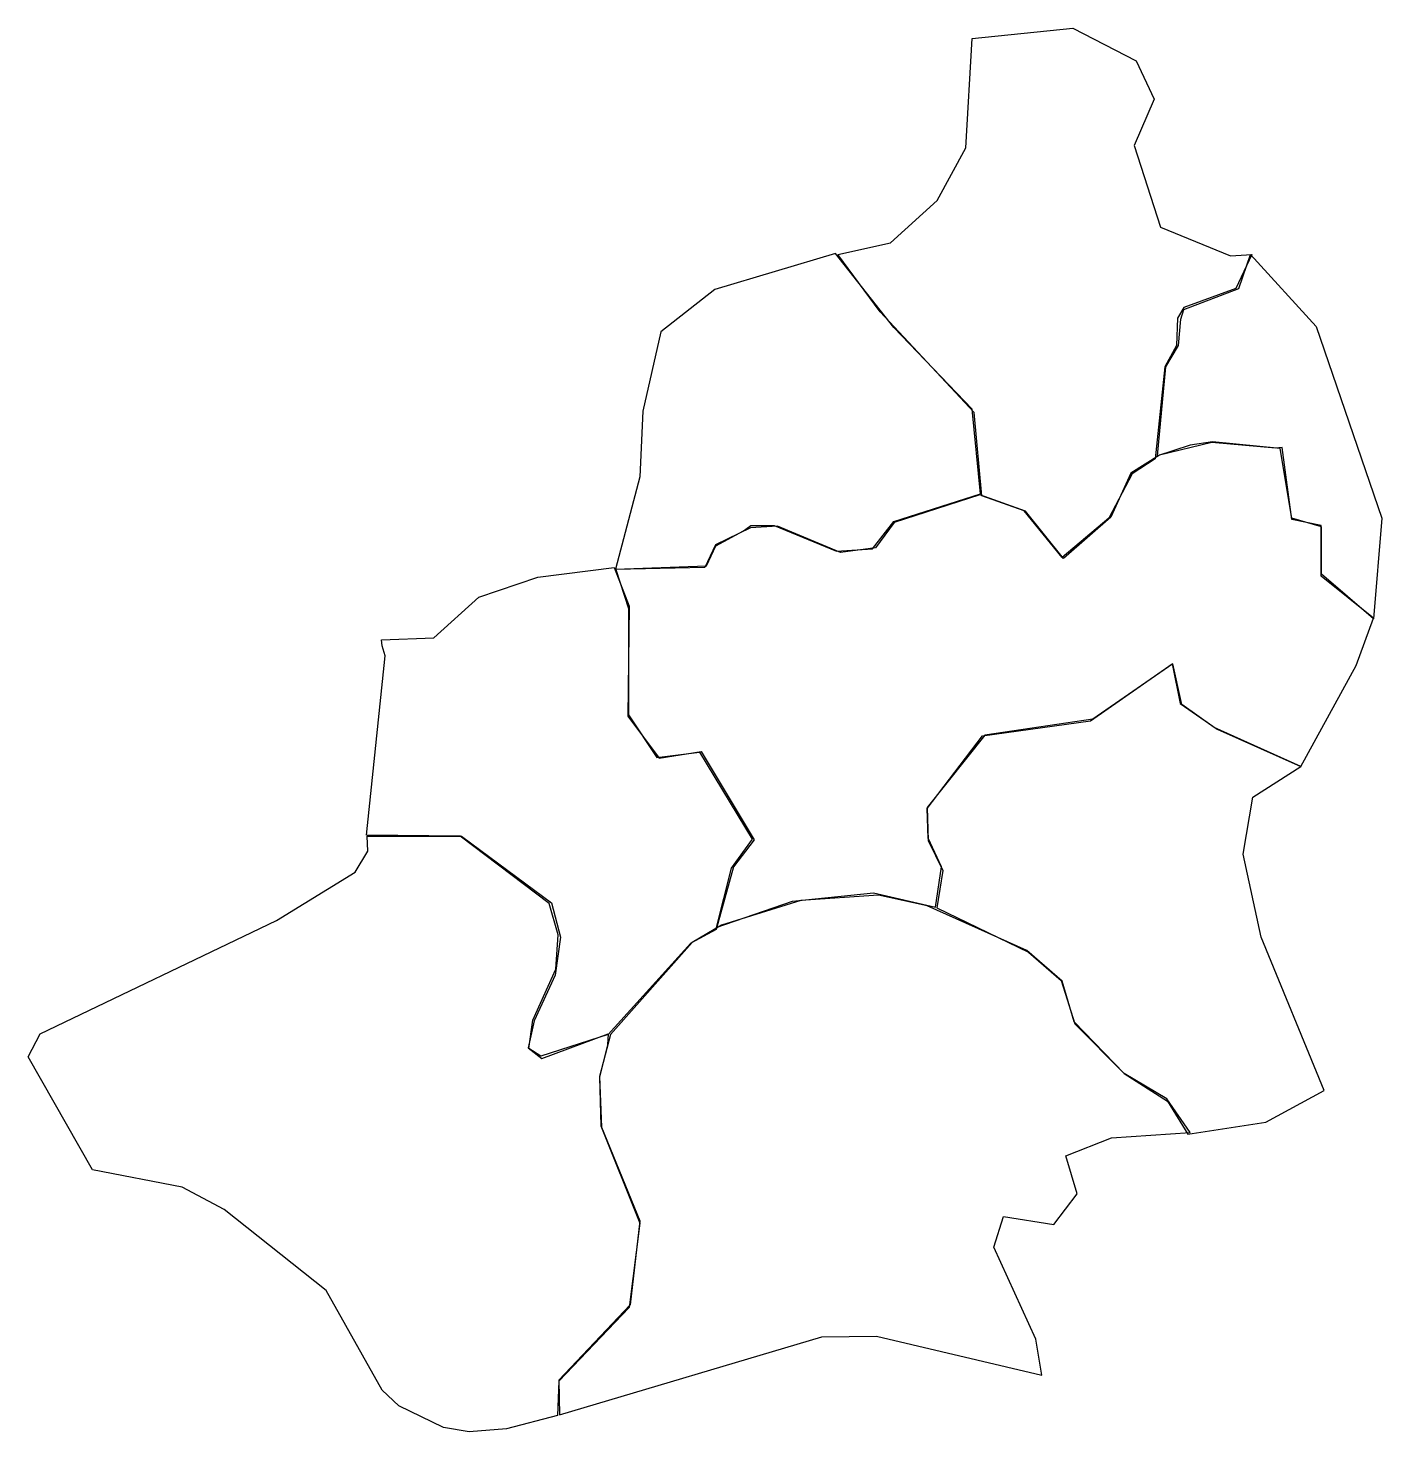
# Model space of a CAD drawing. Extents: x -327 to 190, y 204 to 740.
import ezdxf

# ---------------------------------------------------------------- set-up
doc = ezdxf.new("R2010")
doc.units = 0
doc.layers.add('Layer_1', color=7, linetype='CONTINUOUS')

msp = doc.modelspace()

# ---------------------------------------------------------------- linework, layer by layer
at = {"layer": 'Layer_1', "color": 7}
for points in [[(33.133003, 735.795116), (71.5188, 739.835724), (95.762464, 727.309836), (102.631496, 712.763636), (94.954336, 694.984948), (105.055864, 663.872252), (131.723888, 652.962604), (139.805112, 653.366668), (133.7442, 640.436716), (113.945208, 633.163612), (111.52084, 629.123004), (111.116784, 618.61742), (106.672112, 610.536196), (103.03556, 575.382892), (94.146216, 569.726036), (85.256872, 552.755476), (67.47819, 537.805212), (52.931994, 555.5839), (36.769553, 561.240756), (33.941126, 593.161572), (-2.020305, 631.547372), (-18.182746, 653.366668), (2.020305, 657.81134), (19.79899, 673.97378), (30.708638, 694.176828), (33.133003, 735.795116)], [(-18.990868, 653.770724), (-65.053824, 640.032652), (-85.660936, 623.870212), (-92.529976, 593.565636), (-93.74216, 568.513852), (-103.03556, 533.360548), (-68.286312, 534.572724), (-64.649763, 542.249884), (-54.144177, 547.90674), (-51.31575, 549.927044), (-42.426407, 549.927044), (-18.586807, 540.22958), (-4.848732, 541.0377), (3.232488, 551.543292), (36.365492, 562.048876), (33.133003, 594.373756), (3.232488, 625.48646), (-18.990868, 653.770724)], [(139.401048, 653.366668), (164.452832, 625.890516), (189.504616, 552.755476), (186.272128, 514.369676), (166.473136, 531.340236), (166.473136, 549.522988), (155.159432, 552.755476), (150.71476, 579.4235), (124.854856, 581.847868), (116.369576, 580.635684), (103.84368, 576.595076), (107.076168, 610.536196), (111.924904, 618.61742), (112.733024, 628.718948), (113.945208, 632.355492), (134.956384, 640.436716), (139.401048, 653.366668)], [(148.857144, 579.428572), (124.571432, 581.714284), (104.571432, 576.85714), (93.714288, 570.000004), (86, 553.14286), (68, 537.428572), (53.428571, 555.428572), (36, 561.714284), (3.428571, 551.14286), (-3.714286, 541.428572), (-17.142857, 539.714284), (-41.142858, 549.714284), (-51.428571, 549.14286), (-64.857143, 542.571428), (-68.857143, 534.000004), (-102.857144, 533.14286), (-98, 518.285716), (-98, 477.714284), (-87.142856, 461.428572), (-70.857143, 463.428572), (-50.857143, 430.285716), (-58.857143, 419.14286), (-64.571429, 396.571428), (-35.428571, 406.571428), (-4.571429, 409.714284), (19.142857, 404.285716), (21.428571, 419.714284), (16.285714, 430.571428), (16, 442.000004), (37.142858, 469.714284), (78.285714, 475.428572), (109.428568, 497.14286), (112.571432, 482.000004), (126.571432, 472.285716), (158.571432, 458.000004), (179.714288, 496.571428), (186.285712, 514.571428), (166.285712, 530.571428), (166.285712, 550.000004), (155.142856, 552.285716), (151.428568, 579.714284), (148.857144, 579.428572)], [(-103.428568, 534.000004), (-97.714288, 519.14286), (-98.285712, 477.14286), (-86.285712, 461.14286), (-70.285714, 463.714284), (-50, 430.000004), (-58, 419.714284), (-64.571429, 395.714284), (-74.285714, 390.571428), (-105.714288, 355.714284), (-131.428568, 347.428572), (-136, 350.285716), (-134.571432, 361.14286), (-125.714288, 380.571428), (-124.857144, 393.714284), (-128.285712, 405.714284), (-162.285712, 431.428572), (-198, 431.714284), (-190.857144, 500.285716), (-192, 504.000004), (-192.285712, 506.285716), (-172.285712, 507.14286), (-155.142856, 522.571428), (-132.571432, 530.285716), (-103.428568, 534.000004)], [(115.428568, 317.714284), (145.142856, 322.285716), (167.428568, 334.285716), (143.428568, 392.85714), (136.571432, 424.571428), (140.285712, 446.285716), (158.571432, 458.000004), (125.428568, 472.85714), (113.142856, 481.714284), (109.714288, 497.14286), (79.142858, 476.000004), (38, 470.000004), (16, 442.285716), (16.285714, 429.714284), (22, 418.285716), (19.714286, 404.000004), (54.571429, 387.14286), (67.142858, 376.285716), (72.285714, 359.714284), (91.142856, 340.85714), (107.714288, 330.285716), (115.428568, 317.714284)], [(-197.714288, 431.428572), (-161.714288, 431.428572), (-127.428568, 406.000004), (-124, 392.85714), (-126, 378.285716), (-134, 360.85714), (-136.285712, 350.571428), (-131.142856, 346.571428), (-105.714288, 356.000004), (-106, 351.714284), (-109.142856, 339.428572), (-108.571432, 320.85714), (-93.714288, 283.714284), (-97.714288, 251.428572), (-124.571432, 223.428572), (-125.142856, 210.285716), (-144.571432, 205.14286), (-158.857144, 204.000004), (-168.571432, 205.714284), (-185.714288, 214.000004), (-192, 220.000004), (-213.428568, 258.000004), (-252.285712, 288.85714), (-268.285712, 297.428572), (-302.571432, 304.000004), (-327.142856, 347.14286), (-322.571432, 356.000004), (-232.285712, 399.14286), (-202.285712, 417.714284), (-197.428568, 425.714284), (-197.714288, 431.428572)], [(-124.285712, 210.571428), (-24.285714, 240.285716), (-3.428571, 240.571428), (59.714286, 225.714284), (57.428571, 239.428572), (41.428571, 274.571428), (45.142858, 286.285716), (64.285714, 283.14286), (73.142858, 294.85714), (68.857143, 309.428572), (86.285712, 316.285716), (116.285712, 318.285716), (107.428568, 331.14286), (91.142856, 340.85714), (72, 360.571428), (67.428571, 376.000004), (54, 387.714284), (16, 404.85714), (-2.571429, 408.85714), (-32.285714, 406.85714), (-62.571429, 397.428572), (-73.714286, 390.85714), (-104.857144, 355.714284), (-109.142856, 339.714284), (-108.285712, 320.285716), (-93.714288, 284.571428), (-97.428568, 252.571428), (-124.571432, 223.714284), (-124.285712, 210.571428)]]:
    msp.add_lwpolyline(points, close=True, dxfattribs=at)

doc.saveas('drawing.dxf')
